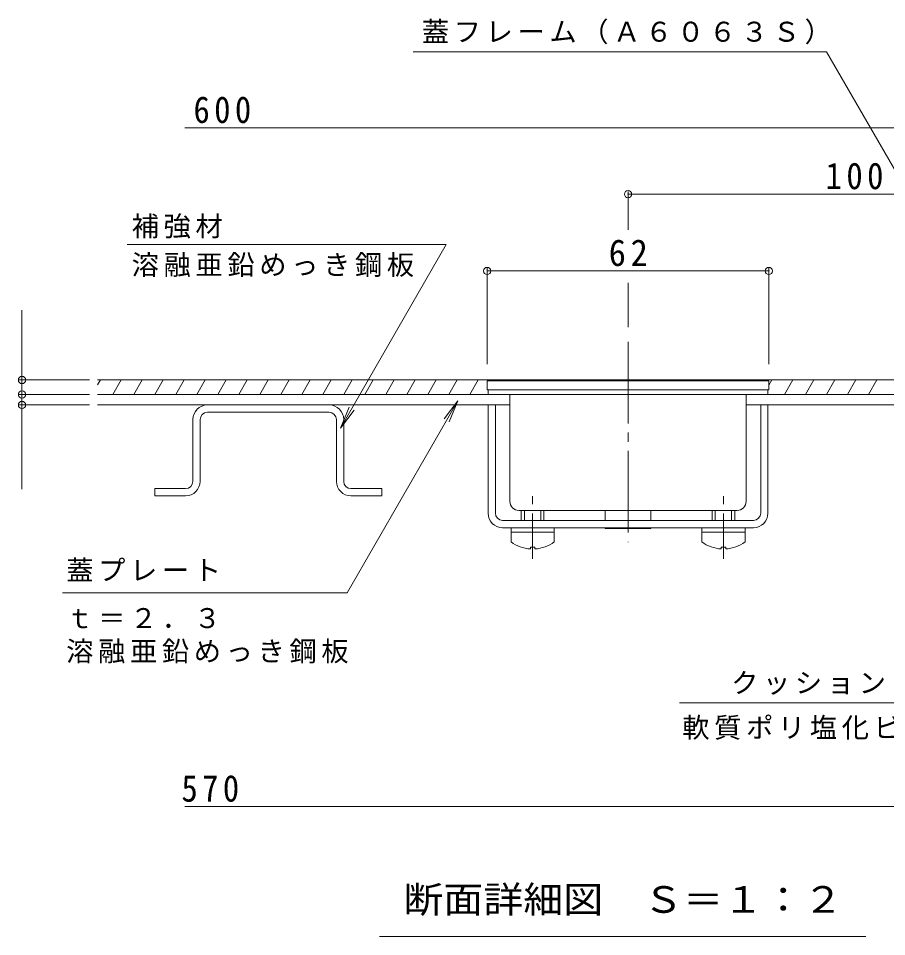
# Model space of a CAD drawing. Units: millimetres, scale not verified. Extents: x -349 to 362, y -274 to 203.
# Drawn here: x 5.3 to 196.4, y -6.4 to 195.7 of the extents above; entities that cross this region are included whole.
import ezdxf
from ezdxf.enums import TextEntityAlignment as Align

# ---------------------------------------------------------------- set-up
doc = ezdxf.new("R2010")
doc.units = ezdxf.units.MM
doc.header["$LTSCALE"] = 2
doc.header["$PDMODE"] = 32
doc.header["$PDSIZE"] = 1.6
doc.linetypes.add('CHAIN1', pattern=[8, 5, -1, 1, -1])
doc.linetypes.add('CHAIN2', pattern=[12, 9, -1, 1, -1])
for name, color, linetype, lineweight in [('D-2', 3, 'Continuous', 9), ('D-4', 7, 'Continuous', 9), ('D-5', 7, 'Continuous', 9)]:
    doc.layers.add(name, color=color, linetype=linetype, lineweight=lineweight)
doc.styles.add('ＭＳ ゴシック', font='')
doc.styles.get('ＭＳ ゴシック').set_extended_font_data('MS Gothic')

msp = doc.modelspace()

# ---------------------------------------------------------------- linework, layer by layer
at = {"layer": 'D-2', "linetype": 'CHAIN2'}
msp.add_line((139.511, 124.531), (139.511, 80.459), dxfattribs=at)
at = {"layer": 'D-2'}
for p, q in [((232.71, 116.108), (22.737, 116.108)), ((22.737, 115.007), (23.373, 116.108)), ((26.144, 112.908), (27.992, 116.108)), ((30.763, 112.908), (32.611, 116.108)), ((35.382, 112.908), (37.229, 116.108)), ((40.001, 112.908), (41.848, 116.108)), ((44.619, 112.908), (46.467, 116.108)), ((49.238, 112.908), (51.086, 116.108)), ((53.857, 112.908), (55.705, 116.108)), ((58.476, 112.908), (60.323, 116.108)), ((63.095, 112.908), (64.942, 116.108)), ((67.713, 112.908), (69.561, 116.108)), ((72.332, 112.908), (74.18, 116.108)), ((76.951, 112.908), (78.799, 116.108)), ((81.57, 112.908), (83.417, 116.108)), ((86.189, 112.908), (88.036, 116.108)), ((90.807, 112.908), (92.655, 116.108)), ((95.426, 112.908), (97.274, 116.108)), ((100.045, 112.908), (101.892, 116.108)), ((104.664, 112.908), (106.511, 116.108)), ((108.51, 115.908), (108.51, 113.908)), ((108.51, 115.908), (170.51, 115.908)), ((170.51, 114.958), (171.175, 116.108)), ((170.51, 115.908), (170.51, 113.908)), ((173.946, 112.908), (175.793, 116.108)), ((178.565, 112.908), (180.412, 116.108)), ((183.184, 112.908), (185.031, 116.108)), ((187.802, 112.908), (189.65, 116.108)), ((192.421, 112.908), (194.269, 116.108)), ((108.51, 113.908), (170.51, 113.908)), ((170.31, 113.908), (170.31, 112.908)), ((22.737, 112.908), (113.51, 112.908)), ((113.51, 89.408), (113.51, 112.908)), ((165.51, 112.908), (165.51, 89.408)), ((227.51, 112.908), (165.51, 112.908)), ((22.737, 110.608), (113.51, 110.608)), ((108.71, 86.808), (108.71, 110.608)), ((110.311, 86.808), (110.311, 110.608)), ((227.51, 110.608), (165.51, 110.608)), ((168.71, 86.808), (168.71, 110.608)), ((170.31, 86.808), (170.31, 110.608)), ((43.736, 93.808), (43.736, 107.408)), ((45.336, 93.808), (45.336, 107.408)), ((46.936, 109.008), (73.736, 109.008)), ((75.336, 93.808), (75.336, 107.408)), ((76.936, 107.408), (76.936, 93.808)), ((35.336, 92.208), (35.336, 90.608)), ((42.136, 92.208), (35.336, 92.208)), ((78.536, 92.208), (85.336, 92.208)), ((85.336, 92.208), (85.336, 90.608)), ((42.136, 90.608), (35.336, 90.608)), ((78.536, 90.608), (85.336, 90.608)), ((115.511, 87.408), (163.51, 87.408)), ((116.01, 87.408), (116.01, 85.208)), ((116.71, 87.408), (116.71, 85.208)), ((120.31, 87.408), (120.31, 85.208)), ((121.01, 87.408), (121.01, 85.208)), ((134.51, 87.408), (134.51, 85.208)), ((144.51, 87.408), (144.51, 85.208)), ((158.01, 87.408), (158.01, 85.208)), ((158.71, 87.408), (158.71, 85.208)), ((162.31, 87.408), (162.31, 85.208)), ((163.01, 87.408), (163.01, 85.208)), ((167.11, 85.208), (111.91, 85.208)), ((167.11, 83.608), (111.91, 83.608)), ((113.76, 80.471), (113.76, 83.608)), ((123.26, 80.471), (123.26, 83.608)), ((134.51, 83.608), (134.51, 83.408)), ((134.51, 83.408), (144.51, 83.408)), ((144.51, 83.608), (144.51, 83.408)), ((155.76, 80.471), (155.76, 83.608)), ((165.26, 80.471), (165.26, 83.608)), ((113.76, 82.608), (123.26, 82.608)), ((165.26, 82.608), (155.76, 82.608)), ((118.015, 78.924), (118.015, 79.325)), ((119.006, 79.325), (118.015, 79.325)), ((119.006, 78.924), (119.006, 79.325)), ((160.015, 79.325), (161.006, 79.325)), ((160.015, 78.924), (160.015, 79.325)), ((161.006, 78.924), (161.006, 79.325))]:
    msp.add_line(p, q, dxfattribs=at)
at = {"layer": 'D-2', "linetype": 'CHAIN1'}
for p, q in [((118.51, 76.753), (118.51, 90.515)), ((160.51, 76.753), (160.51, 90.515))]:
    msp.add_line(p, q, dxfattribs=at)
at = {"layer": 'D-2'}
msp.add_lwpolyline([(108.71, 113.908), (108.71, 112.908), (170.31, 112.908)], dxfattribs=at)
for centre, radius, start, end in [((46.936, 107.408), 3.2, 90, 180), ((73.736, 107.408), 3.2, 0, 90), ((46.936, 107.408), 1.6, 90, 180), ((73.736, 107.408), 1.6, 0, 90), ((42.136, 93.808), 3.2, 270, 0), ((42.136, 93.808), 1.6, 270, 0), ((78.536, 93.808), 3.2, 180, 270), ((78.536, 93.808), 1.6, 180, 270), ((115.511, 89.408), 2, 180, 270), ((163.51, 89.408), 2, 270, 0), ((111.91, 86.808), 3.2, 180, 270), ((111.91, 86.808), 1.6, 180, 270), ((167.11, 86.808), 1.6, 270, 0), ((167.11, 86.808), 3.2, 270, 0), ((118.51, 86.908), 8, 233.5764, 266.44801), ((118.51, 86.908), 8, 273.55199, 306.4236), ((160.51, 86.908), 8, 233.5764, 266.44801), ((160.51, 86.908), 8, 273.55199, 306.4236)]:
    msp.add_arc(centre, radius, start, end, dxfattribs=at)
at = {"layer": 'D-4'}
for p, q in [((41.974, 171.562), (239.511, 171.562)), ((139.511, 149.157), (139.511, 157.602)), ((139.511, 157.002), (239.511, 157.002)), ((108.511, 119.582), (108.511, 140.694)), ((108.511, 140.094), (170.511, 140.094)), ((170.511, 119.582), (170.511, 140.694)), ((139.511, 127.724), (139.511, 137.518)), ((6.131, 92.088), (6.131, 131.454)), ((20.965, 116.108), (5.531, 116.108)), ((20.965, 112.908), (5.531, 112.908)), ((20.965, 110.608), (5.531, 110.608)), ((41.974, 22.238), (265.911, 22.238)), ((191.827, -6.37), (84.81, -6.37))]:
    msp.add_line(p, q, dxfattribs=at)
for p in [(139.511, 157.002), (108.511, 140.094), (170.511, 140.094), (6.131, 116.108), (6.131, 112.908), (6.131, 110.608)]:
    msp.add_point(p, dxfattribs=at)
at = {"layer": 'D-5'}
for p, q in [((183.221, 188.31), (92.214, 188.31)), ((228.391, 110.073), (183.221, 188.31)), ((29.253, 145.935), (99.522, 145.935)), ((102.076, 111.532), (77.69, 69.294)), ((102.076, 111.532), (99.032, 107.565)), ((102.076, 111.532), (100.163, 106.912)), ((76.197, 105.536), (79.241, 109.503)), ((77.69, 69.294), (15.018, 69.294)), ((213.052, 45.1), (150.875, 45.1))]:
    msp.add_line(p, q, dxfattribs=at)
msp.add_lwpolyline([(99.522, 145.935), (76.197, 105.536), (78.111, 110.156)], dxfattribs=at)

# ---------------------------------------------------------------- texts
at = {"layer": 'D-4', "color": 2, "style": 'ＭＳ ゴシック', "width": 1.1}
msp.add_text('断面詳細図\u3000Ｓ＝１：２', height=5.865, dxfattribs=at).set_placement((90.065, -2.885), align=Align.BOTTOM_LEFT)
at = {"layer": 'D-4', "color": 2, "char_height": 5.865, "attachment_point": 7, "style": 'ＭＳ ゴシック'}
for s, insert in [('\\T1.27;\\W0.9;600', (43.872, 172.562)), ('\\T1.27;\\W0.9;100', (183.011, 158.002)), ('\\T1.27;\\W0.95;62', (135.261, 141.094)), ('\\T1.27;\\W0.9;570', (41.218, 23.238))]:
    msp.add_mtext(s, dxfattribs=dict(at, insert=insert))
at = {"layer": 'D-5', "char_height": 4.399, "attachment_point": 7, "style": 'ＭＳ ゴシック'}
for s, insert in [('\\T1.17;蓋フレーム（Ａ６０６３Ｓ）', (94.125, 189.962)), ('\\T1.17;補強材', (30.271, 147.215)), ('\\T1.17;溶融亜鉛めっき鋼板', (30.271, 138.774)), ('\\T1.17;蓋プレート', (15.862, 71.8)), ('\\T1.17;ｔ＝２．３', (15.862, 61.443)), ('\\T1.17;溶融亜鉛めっき鋼板', (15.862, 53.748)), ('\\T1.17;クッション', (162.201, 46.823)), ('\\T1.17;軟質ポリ塩化ビニル', (151.443, 36.926))]:
    msp.add_mtext(s, dxfattribs=dict(at, insert=insert))

doc.saveas('drawing.dxf')
